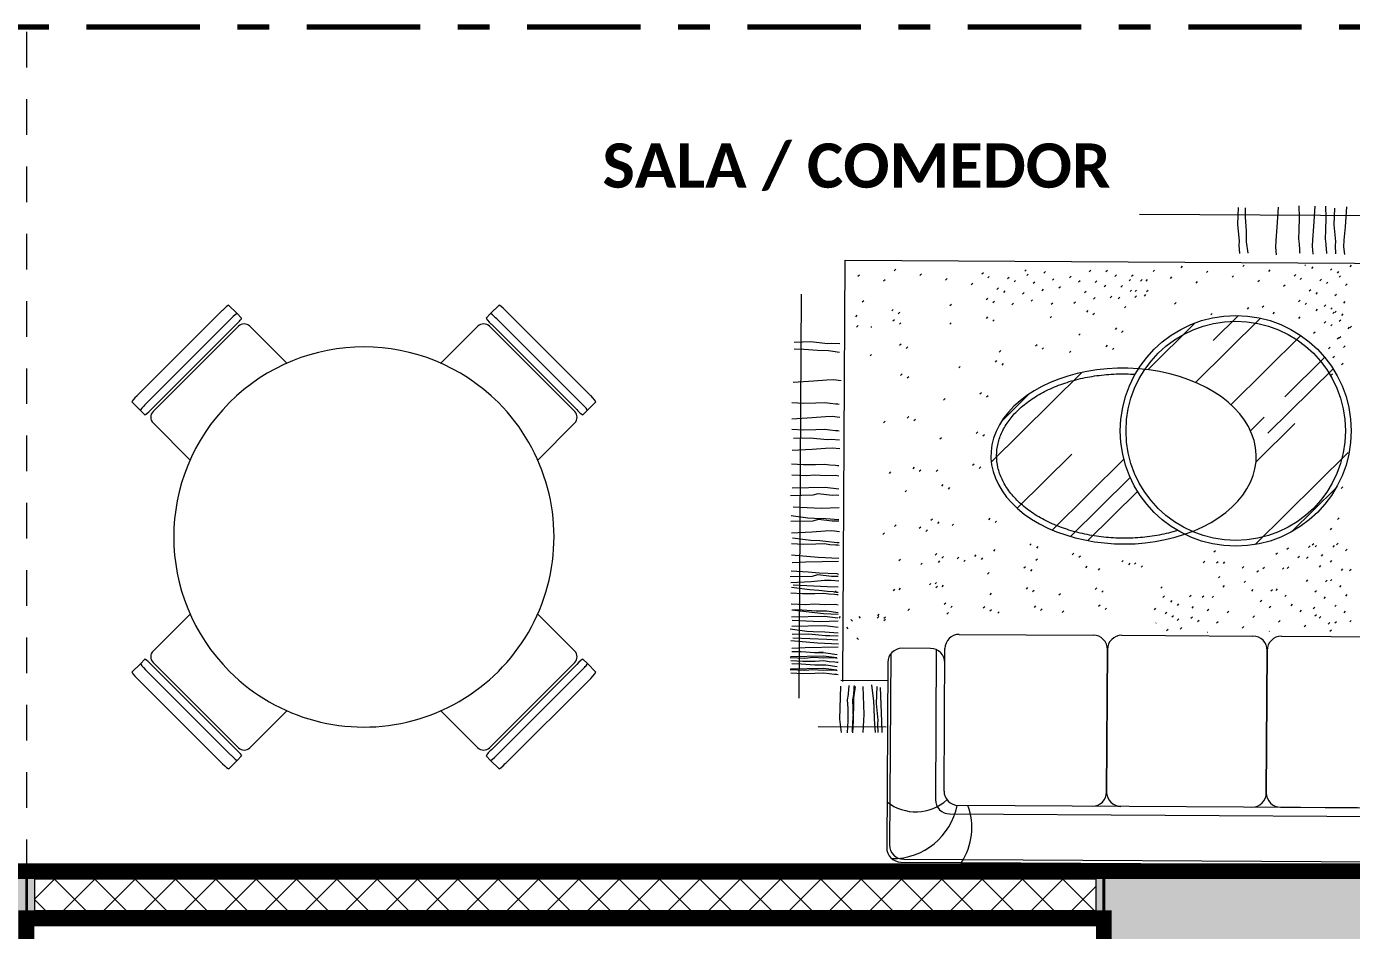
# Model space of a CAD drawing. Header units: metres. Extents: x -144 to 1000, y -717 to 29.
# Drawn here: x 642.254 to 646.436, y -557.451 to -554.597 of the extents above; entities that cross this region are included whole.
import ezdxf

# ---------------------------------------------------------------- set-up
doc = ezdxf.new("R2010")
doc.units = ezdxf.units.M
doc.linetypes.add('basculante modificado', pattern=[0.18, 0.1125, -0.0675])
doc.linetypes.add('Dash Dot 3_16_', pattern=[0.595313, 0.357187, -0.119063, 0, -0.119063])
doc.layers.get('0').update_dxf_attribs({"color": 1})
doc.layers.add('00-MEDICION', color=30, linetype='Continuous')
for name, color, linetype, lineweight in [('A-DETL', 1, 'Continuous', 9), ('A-WALL', 4, 'Continuous', 9), ('G-ANNO-SYMB', 1, 'Continuous', 9), ('G-ANNO-TEXT', 2, 'Continuous', 9), ('G-IMPT', 1, 'Continuous', 9), ('I-FURN', 2, 'Continuous', 9), ('S-COLS', 7, 'Continuous', 9)]:
    doc.layers.add(name, color=color, linetype=linetype, lineweight=lineweight)
doc.layers.add('A-WALL-PATT', color=7, linetype='Continuous', lineweight=35, true_color=0x9c9c9c)
doc.styles.add('Calibri_B', font='calibrib.ttf', dxfattribs={"height": 0.165})

# ---------------------------------------------------------------- blocks, each defined once
blk = doc.blocks.new('JUEGO DE SALA 3 - SALA 3_dwg-332581-Nivel 9')
at = {"layer": 'G-IMPT'}
for p, q in [((-2244.3372, 507.9053), (-2242.9374, 507.9023)), ((-2244.2013, 507.7409), (-2244.2061, 507.7361)), ((-2244.0056, 507.7452), (-2244.0103, 507.7405)), ((-2243.8121, 507.7474), (-2243.8146, 507.7448)), ((-2243.7891, 507.7405), (-2243.7939, 507.7358)), ((-2243.7288, 507.7351), (-2243.7335, 507.7303)), ((-2243.6682, 507.7461), (-2243.673, 507.7413)), ((-2245.2202, 507.7096), (-2245.225, 507.7049)), ((-2245.1391, 507.6952), (-2245.1439, 507.6904)), ((-2245.1056, 507.7285), (-2245.1104, 507.7237)), ((-2245.0245, 507.714), (-2245.0293, 507.7092)), ((-2244.9434, 507.6995), (-2244.9482, 507.6947)), ((-2244.8288, 507.7184), (-2244.8336, 507.7136)), ((-2244.8102, 507.7071), (-2244.815, 507.7023)), ((-2244.7477, 507.7039), (-2244.7525, 507.6991)), ((-2244.7269, 507.6948), (-2244.7317, 507.6901)), ((-2244.6935, 507.7282), (-2244.6982, 507.7234)), ((-2244.6871, 507.7149), (-2244.6919, 507.7101)), ((-2244.6666, 507.6894), (-2244.6714, 507.6846)), ((-2244.6331, 507.7227), (-2244.6379, 507.7179)), ((-2244.606, 507.7004), (-2244.6108, 507.6956)), ((-2244.552, 507.7082), (-2244.5568, 507.7035)), ((-2244.5234, 507.6942), (-2244.5281, 507.6895)), ((-2244.4899, 507.7276), (-2244.4947, 507.7228)), ((-2244.4709, 507.6937), (-2244.4757, 507.689)), ((-2244.4374, 507.7271), (-2244.4422, 507.7223)), ((-2244.4088, 507.7131), (-2244.4136, 507.7083)), ((-2244.3641, 507.699), (-2244.3689, 507.6942)), ((-2244.3563, 507.7126), (-2244.3611, 507.7078)), ((-2244.3277, 507.6986), (-2244.3324, 507.6938)), ((-2244.3116, 507.6985), (-2244.3164, 507.6937)), ((-2244.2886, 507.7286), (-2244.2934, 507.7239)), ((-2244.2347, 507.7075), (-2244.2395, 507.7028)), ((-2244.1536, 507.693), (-2244.1584, 507.6883)), ((-2244.1202, 507.7264), (-2244.1249, 507.7216)), ((-2244.039, 507.7119), (-2244.0438, 507.7071)), ((-2243.9579, 507.6974), (-2243.9627, 507.6926)), ((-2243.9245, 507.7307), (-2243.9292, 507.726)), ((-2243.8433, 507.7162), (-2243.8481, 507.7115)), ((-2243.8247, 507.705), (-2243.8295, 507.7002)), ((-2243.7622, 507.7018), (-2243.767, 507.697)), ((-2243.7415, 507.6927), (-2243.7462, 507.6879)), ((-2243.708, 507.726), (-2243.7128, 507.7213)), ((-2243.7017, 507.7128), (-2243.7065, 507.708)), ((-2245.4051, 506.3735), (-2245.4024, 507.649)), ((-2244.8623, 507.685), (-2244.8671, 507.6803)), ((-2244.7812, 507.6705), (-2244.786, 507.6658)), ((-2244.7604, 507.6615), (-2244.7652, 507.6567)), ((-2244.7001, 507.656), (-2244.7049, 507.6513)), ((-2244.6395, 507.667), (-2244.6443, 507.6623)), ((-2244.5855, 507.6749), (-2244.5903, 507.6701)), ((-2244.5044, 507.6604), (-2244.5092, 507.6556)), ((-2244.4423, 507.6797), (-2244.447, 507.675)), ((-2244.3898, 507.6792), (-2244.3946, 507.6745)), ((-2244.3611, 507.6652), (-2244.3659, 507.6605)), ((-2244.3451, 507.6652), (-2244.3499, 507.6604)), ((-2244.3165, 507.6512), (-2244.3212, 507.6464)), ((-2244.3087, 507.6647), (-2244.3135, 507.66)), ((-2243.8768, 507.6829), (-2243.8816, 507.6781)), ((-2243.7957, 507.6684), (-2243.8005, 507.6637)), ((-2243.7749, 507.6594), (-2243.7797, 507.6546)), ((-2243.7146, 507.6539), (-2243.7194, 507.6492)), ((-2243.6811, 507.6873), (-2243.6859, 507.6825)), ((-2245.2061, 507.6285), (-2245.2109, 507.6237)), ((-2244.9293, 507.6183), (-2244.9341, 507.6136)), ((-2244.8147, 507.6372), (-2244.8195, 507.6324)), ((-2244.7939, 507.6281), (-2244.7987, 507.6234)), ((-2244.7336, 507.6227), (-2244.7384, 507.6179)), ((-2244.673, 507.6337), (-2244.6778, 507.6289)), ((-2244.6098, 507.6232), (-2244.6146, 507.6184)), ((-2244.5379, 507.627), (-2244.5426, 507.6223)), ((-2244.476, 507.6413), (-2244.4808, 507.6366)), ((-2244.4233, 507.6459), (-2244.4281, 507.6411)), ((-2244.398, 507.6424), (-2244.4028, 507.6376)), ((-2244.3787, 507.6136), (-2244.3835, 507.6088)), ((-2244.3453, 507.6469), (-2244.3501, 507.6422)), ((-2244.2206, 507.6264), (-2244.2254, 507.6216)), ((-2243.9914, 507.6116), (-2243.9962, 507.6068)), ((-2243.9438, 507.6162), (-2243.9486, 507.6115)), ((-2243.8292, 507.6351), (-2243.834, 507.6303)), ((-2243.8084, 507.626), (-2243.8132, 507.6213)), ((-2243.775, 507.6069), (-2243.7797, 507.6021)), ((-2243.7481, 507.6206), (-2243.7529, 507.6158)), ((-2243.7273, 507.6115), (-2243.7321, 507.6068)), ((-2243.6875, 507.6316), (-2243.6923, 507.6268)), ((-2245.2274, 507.5826), (-2245.2321, 507.5779)), ((-2245.1128, 507.6015), (-2245.1175, 507.5967)), ((-2245.1092, 507.5688), (-2245.114, 507.564)), ((-2245.092, 507.5925), (-2245.0968, 507.5877)), ((-2244.8148, 507.5791), (-2244.8196, 507.5743)), ((-2244.794, 507.57), (-2244.7988, 507.5653)), ((-2244.6132, 507.5813), (-2244.618, 507.5766)), ((-2244.4986, 507.6002), (-2244.5034, 507.5954)), ((-2244.4778, 507.5911), (-2244.4826, 507.5864)), ((-2243.9538, 507.5782), (-2244.1583, 507.3745)), ((-2244.106, 507.5927), (-2244.1108, 507.5879)), ((-2244.0234, 507.5863), (-2244.1031, 507.5069)), ((-2243.9103, 507.5971), (-2243.9151, 507.5923)), ((-2243.8292, 507.5826), (-2243.834, 507.5778)), ((-2243.7481, 507.5681), (-2243.7529, 507.5633)), ((-2243.721, 507.5983), (-2243.7258, 507.5935)), ((-2243.7146, 507.6014), (-2243.7194, 507.5967)), ((-2243.7005, 507.5728), (-2243.7052, 507.568)), ((-2243.6938, 507.5924), (-2243.6986, 507.5876)), ((-2245.2238, 507.55), (-2245.2286, 507.5452)), ((-2245.1827, 507.5473), (-2245.1827, 507.5445)), ((-2245.0884, 507.5598), (-2245.0932, 507.555)), ((-2244.9294, 507.5602), (-2244.9342, 507.5555)), ((-2244.5224, 507.5267), (-2244.5272, 507.5219)), ((-2244.4078, 507.5455), (-2244.4126, 507.5407)), ((-2244.3871, 507.5365), (-2244.3918, 507.5317)), ((-2244.1598, 507.5627), (-2244.309, 507.4141)), ((-2243.826, 507.5235), (-2244.046, 507.3044)), ((-2243.7816, 507.5347), (-2243.7864, 507.53)), ((-2243.7273, 507.559), (-2243.7321, 507.5543)), ((-2243.6734, 507.5504), (-2243.6782, 507.5457)), ((-2243.667, 507.5536), (-2243.6718, 507.5488)), ((-2245.0876, 507.4925), (-2245.0923, 507.4877)), ((-2245.0668, 507.4834), (-2245.0716, 507.4787)), ((-2244.6587, 507.4916), (-2244.6635, 507.4868)), ((-2244.6379, 507.4825), (-2244.6427, 507.4777)), ((-2244.437, 507.4911), (-2244.4418, 507.4863)), ((-2244.4163, 507.482), (-2244.421, 507.4773)), ((-2243.734, 507.4869), (-2243.7387, 507.4821)), ((-2243.7069, 507.5171), (-2243.7116, 507.5123)), ((-2243.7005, 507.5202), (-2243.7053, 507.5155)), ((-2243.6863, 507.4916), (-2243.6911, 507.4868)), ((-2245.1808, 507.4592), (-2245.1855, 507.4545)), ((-2244.786, 507.441), (-2244.7908, 507.4362)), ((-2244.7733, 507.4727), (-2244.7781, 507.4679)), ((-2244.5516, 507.4722), (-2244.5564, 507.4675)), ((-2243.7507, 507.4552), (-2243.8766, 507.3299)), ((-2243.7198, 507.4582), (-2243.7246, 507.4535)), ((-2245.0841, 507.398), (-2245.0889, 507.3933)), ((-2244.9006, 507.4221), (-2244.9054, 507.4174)), ((-2244.5169, 507.4046), (-2244.8018, 507.1209)), ((-2244.7652, 507.4319), (-2244.77, 507.4272)), ((-2243.7244, 507.4194), (-2243.9292, 507.2155)), ((-2243.7262, 507.4026), (-2243.731, 507.3978)), ((-2243.6927, 507.4359), (-2243.6975, 507.4312)), ((-2245.0633, 507.389), (-2245.0681, 507.3842)), ((-2244.9481, 507.3205), (-2244.9529, 507.3158)), ((-2244.8335, 507.3394), (-2244.8383, 507.3346)), ((-2244.8127, 507.3303), (-2244.8175, 507.3256)), ((-2244.6829, 507.3361), (-2244.7704, 507.2489)), ((-2245.137, 507.2484), (-2245.1418, 507.2437)), ((-2245.0626, 507.2636), (-2245.0674, 507.2588)), ((-2245.0418, 507.2545), (-2245.0466, 507.2498)), ((-2243.9407, 507.266), (-2243.9842, 507.2227)), ((-2243.8438, 507.2464), (-2243.9663, 507.1244)), ((-2244.9592, 507.1971), (-2244.964, 507.1923)), ((-2244.8447, 507.2159), (-2244.8494, 507.2111)), ((-2244.8239, 507.2069), (-2244.8287, 507.2021)), ((-2244.5476, 507.1465), (-2244.7195, 506.9754)), ((-2243.6752, 507.1549), (-2243.9682, 506.8631)), ((-2244.8558, 507.1142), (-2244.8606, 507.1095)), ((-2244.835, 507.1052), (-2244.8398, 507.1004)), ((-2244.3834, 507.131), (-2244.6083, 506.907)), ((-2245.1192, 507.0886), (-2245.124, 507.0838)), ((-2245.0448, 507.1037), (-2245.0496, 507.099)), ((-2245.024, 507.0947), (-2245.0288, 507.0899)), ((-2244.9704, 507.0954), (-2244.9751, 507.0906)), ((-2244.3633, 507.0736), (-2244.5509, 506.8868)), ((-2245.0686, 507.0302), (-2245.0734, 507.0254)), ((-2244.954, 507.049), (-2244.9588, 507.0443)), ((-2244.9333, 507.04), (-2244.938, 507.0352)), ((-2244.3398, 507.0293), (-2244.4959, 506.8739)), ((-2243.713, 507.0437), (-2243.8537, 506.9036)), ((-2243.6925, 507.0463), (-2243.6973, 507.0416)), ((-2244.987, 506.9402), (-2244.9918, 506.9354)), ((-2244.8053, 506.9434), (-2244.81, 506.9386)), ((-2243.7035, 506.9481), (-2243.7083, 506.9433)), ((-2245.138, 506.896), (-2245.1427, 506.8912)), ((-2245.1016, 506.9213), (-2245.1064, 506.9165)), ((-2245.0234, 506.9148), (-2245.0282, 506.91)), ((-2245.0026, 506.9058), (-2245.0074, 506.901)), ((-2244.9662, 506.9311), (-2244.971, 506.9263)), ((-2244.9199, 506.9245), (-2244.9246, 506.9198)), ((-2244.7845, 506.9343), (-2244.7893, 506.9296)), ((-2243.727, 506.9154), (-2243.7318, 506.9107)), ((-2244.6746, 506.8632), (-2244.6794, 506.8584)), ((-2244.6538, 506.8542), (-2244.6586, 506.8494)), ((-2243.7948, 506.8598), (-2243.7996, 506.8551)), ((-2243.783, 506.8665), (-2243.7878, 506.8618)), ((-2243.7744, 506.8612), (-2243.7792, 506.8565)), ((-2243.7186, 506.8611), (-2243.7234, 506.8563)), ((-2243.7062, 506.8686), (-2243.711, 506.8638)), ((-2245.0873, 506.8123), (-2245.092, 506.8075)), ((-2244.9727, 506.8312), (-2244.9775, 506.8264)), ((-2244.9519, 506.8221), (-2244.9567, 506.8173)), ((-2244.9036, 506.8201), (-2244.9084, 506.8153)), ((-2244.8491, 506.8273), (-2244.8539, 506.8225)), ((-2244.8283, 506.8182), (-2244.8331, 506.8134)), ((-2244.7892, 506.8444), (-2244.794, 506.8396)), ((-2244.6548, 506.815), (-2244.6596, 506.8102)), ((-2244.5402, 506.8339), (-2244.545, 506.8291)), ((-2244.5194, 506.8248), (-2244.5242, 506.82)), ((-2244.384, 506.8117), (-2244.3888, 506.807)), ((-2244.0933, 506.8433), (-2244.0981, 506.8386)), ((-2243.8977, 506.8368), (-2243.9025, 506.832)), ((-2243.863, 506.8525), (-2243.8678, 506.8477)), ((-2243.8283, 506.8265), (-2243.8331, 506.8217)), ((-2243.8011, 506.825), (-2243.8059, 506.8203)), ((-2243.7551, 506.8324), (-2243.7599, 506.8277)), ((-2243.7267, 506.8134), (-2243.7315, 506.8086)), ((-2243.6778, 506.8495), (-2243.6826, 506.8447)), ((-2245.0182, 506.8013), (-2245.023, 506.7965)), ((-2244.9637, 506.8084), (-2244.9685, 506.8036)), ((-2244.8829, 506.8111), (-2244.8877, 506.8063)), ((-2244.8075, 506.7718), (-2244.8123, 506.767)), ((-2244.6929, 506.7906), (-2244.6977, 506.7858)), ((-2244.6722, 506.7816), (-2244.6769, 506.7768)), ((-2244.4986, 506.7929), (-2244.5033, 506.7881)), ((-2244.4586, 506.7855), (-2244.4634, 506.7808)), ((-2244.3632, 506.8027), (-2244.368, 506.7979)), ((-2244.344, 506.8044), (-2244.3488, 506.7996)), ((-2244.3232, 506.7953), (-2244.328, 506.7906)), ((-2244.1268, 506.81), (-2244.1316, 506.8052)), ((-2244.0851, 506.8084), (-2244.0899, 506.8036)), ((-2244.0644, 506.8081), (-2244.0692, 506.8033)), ((-2244.004, 506.7939), (-2244.0088, 506.7891)), ((-2243.9577, 506.7807), (-2243.9625, 506.776)), ((-2243.9386, 506.7911), (-2243.9434, 506.7864)), ((-2243.8772, 506.7904), (-2243.882, 506.7856)), ((-2243.8618, 506.7931), (-2243.8665, 506.7884)), ((-2243.7614, 506.7976), (-2243.7662, 506.7929)), ((-2243.692, 506.7874), (-2243.6968, 506.7826)), ((-2243.6649, 506.7859), (-2243.6696, 506.7812)), ((-2244.991, 506.7368), (-2244.9958, 506.732)), ((-2244.9729, 506.7403), (-2244.9777, 506.7356)), ((-2244.9703, 506.7277), (-2244.9751, 506.7229)), ((-2244.9521, 506.7313), (-2244.9569, 506.7265)), ((-2244.2607, 506.7291), (-2244.2655, 506.7244)), ((-2244.0792, 506.7622), (-2244.0839, 506.7574)), ((-2244.065, 506.7335), (-2244.0698, 506.7287)), ((-2243.998, 506.7477), (-2244.0028, 506.7429)), ((-2243.8023, 506.752), (-2243.8071, 506.7473)), ((-2243.741, 506.7513), (-2243.7458, 506.7465)), ((-2243.7255, 506.754), (-2243.7303, 506.7493)), ((-2243.6971, 506.735), (-2243.7019, 506.7302)), ((-2245.2946, 506.7078), (-2245.2899, 506.7126)), ((-2245.1056, 506.7179), (-2245.1104, 506.7131)), ((-2245.0875, 506.7215), (-2245.0922, 506.7167)), ((-2244.8004, 506.7064), (-2244.8052, 506.7016)), ((-2244.6858, 506.7252), (-2244.6906, 506.7204)), ((-2244.665, 506.7162), (-2244.6698, 506.7114)), ((-2244.5823, 506.7059), (-2244.5871, 506.7011)), ((-2244.4677, 506.7247), (-2244.4725, 506.72)), ((-2244.447, 506.7157), (-2244.4518, 506.7109)), ((-2244.2538, 506.7001), (-2244.2586, 506.6953)), ((-2244.1697, 506.7018), (-2244.1744, 506.697)), ((-2244.1295, 506.7001), (-2244.1343, 506.6953)), ((-2244.0985, 506.7001), (-2244.1033, 506.6954)), ((-2243.9746, 506.7213), (-2243.9794, 506.7165)), ((-2243.9468, 506.6872), (-2243.9516, 506.6824)), ((-2243.9133, 506.7205), (-2243.9181, 506.7158)), ((-2243.8978, 506.7233), (-2243.9026, 506.7186)), ((-2243.8694, 506.7043), (-2243.8742, 506.6995)), ((-2243.7745, 506.7179), (-2243.7793, 506.7132)), ((-2243.7461, 506.6989), (-2243.7509, 506.6941)), ((-2243.6779, 506.7062), (-2243.6827, 506.7014)), ((-2245.0585, 506.6561), (-2245.0633, 506.6513)), ((-2244.9439, 506.6749), (-2244.9487, 506.6701)), ((-2244.935, 506.6449), (-2244.9398, 506.6401)), ((-2244.9232, 506.6659), (-2244.9279, 506.6611)), ((-2244.8204, 506.6637), (-2244.8252, 506.659)), ((-2244.7996, 506.6547), (-2244.8044, 506.6499)), ((-2244.7751, 506.6482), (-2244.7799, 506.6434)), ((-2244.6605, 506.667), (-2244.6653, 506.6623)), ((-2244.6397, 506.658), (-2244.6445, 506.6532)), ((-2244.5715, 506.6514), (-2244.5763, 506.6466)), ((-2244.457, 506.6702), (-2244.4617, 506.6655)), ((-2244.4362, 506.6612), (-2244.441, 506.6564)), ((-2244.2816, 506.661), (-2244.2864, 506.6563)), ((-2244.2466, 506.648), (-2244.2513, 506.6432)), ((-2244.2302, 506.6856), (-2244.2349, 506.6808)), ((-2244.2091, 506.6753), (-2244.2138, 506.6705)), ((-2244.163, 506.6668), (-2244.1677, 506.662)), ((-2244.1135, 506.6582), (-2244.1183, 506.6535)), ((-2244.0509, 506.6523), (-2244.0556, 506.6476)), ((-2243.9184, 506.6682), (-2243.9232, 506.6634)), ((-2243.8502, 506.6755), (-2243.855, 506.6707)), ((-2243.8218, 506.6564), (-2243.8266, 506.6517)), ((-2243.7796, 506.6655), (-2243.7843, 506.6608)), ((-2243.7114, 506.6729), (-2243.7162, 506.6681)), ((-2243.683, 506.6538), (-2243.6878, 506.6491)), ((-2245.2805, 506.6267), (-2245.2757, 506.6314)), ((-2245.2427, 506.6218), (-2245.2379, 506.617)), ((-2245.2184, 506.6314), (-2245.2136, 506.6266)), ((-2245.1548, 506.639), (-2245.1596, 506.6343)), ((-2245.1548, 506.6318), (-2245.1596, 506.627)), ((-2245.134, 506.63), (-2245.1388, 506.6252)), ((-2245.134, 506.6227), (-2245.1388, 506.618)), ((-2244.28, 506.6146), (-2244.2804, 506.6143)), ((-2244.2255, 506.6376), (-2244.2302, 506.6329)), ((-2244.2082, 506.6276), (-2244.213, 506.6228)), ((-2244.1655, 506.6335), (-2244.1702, 506.6287)), ((-2244.1443, 506.6231), (-2244.1491, 506.6184)), ((-2244.0843, 506.619), (-2244.0891, 506.6142)), ((-2244.0032, 506.6045), (-2244.008, 506.5997)), ((-2243.9697, 506.6378), (-2243.9745, 506.6331)), ((-2243.8886, 506.6233), (-2243.8934, 506.6186)), ((-2243.8075, 506.6088), (-2243.8123, 506.6041)), ((-2243.774, 506.6422), (-2243.7788, 506.6374)), ((-2243.7603, 506.6368), (-2243.7651, 506.632)), ((-2243.7319, 506.6177), (-2243.7367, 506.6129)), ((-2243.7108, 506.6204), (-2243.7156, 506.6156)), ((-2243.6638, 506.625), (-2243.6685, 506.6203)), ((-2245.2573, 506.5976), (-2245.2525, 506.5928)), ((-2245.224, 506.5641), (-2245.2192, 506.5594)), ((-2244.901, 506.5764), (-2244.478, 506.5755)), ((-2244.388, 506.5753), (-2243.974, 506.5744)), ((-2244.2417, 506.5942), (-2244.2465, 506.5895)), ((-2244.1989, 506.6001), (-2244.2037, 506.5954)), ((-2244.1178, 506.5856), (-2244.1184, 506.5851)), ((-2243.9221, 506.59), (-2243.9232, 506.5889)), ((-2243.884, 506.5742), (-2243.461, 506.5733)), ((-2243.7264, 506.5943), (-2243.7312, 506.5896)), ((-2245.3573, 506.518), (-2245.3298, 506.5196)), ((-2244.9911, 506.5316), (-2245.0811, 506.5318)), ((-2244.9731, 506.5278), (-2244.9741, 506.0545)), ((-2244.9471, 506.0815), (-2244.9461, 506.5315)), ((-2245.1262, 506.4869), (-2245.1274, 505.9019)), ((-2245.1171, 506.5138), (-2245.1184, 505.9108)), ((-2245.2741, 506.4304), (-2245.1263, 506.43)), ((-2245.13, 506.2823), (-2245.3454, 506.2827)), ((-2244.9292, 506.0094), (-2243.4352, 506.0062)), ((-2245.0825, 505.8568), (-2243.2825, 505.8529)), ((-2245.0735, 505.8658), (-2243.2915, 505.8619))]:
    blk.add_line(p, q, dxfattribs=at)
at = {"layer": 'G-IMPT', "flags": 128}
for points in [[(-2244.0252, 507.9273), (-2244.027, 507.8743), (-2244.0216, 507.8214), (-2244.0225, 507.8087), (-2244.0213, 507.7824)], [(-2244.0034, 507.9266), (-2244.003, 507.8965), (-2244.0001, 507.8533), (-2243.9998, 507.819), (-2243.9948, 507.7834)], [(-2243.899, 507.929), (-2243.9029, 507.8651), (-2243.9068, 507.8232), (-2243.9077, 507.8024), (-2243.9052, 507.7779)], [(-2243.8346, 507.933), (-2243.833, 507.8953), (-2243.8335, 507.8567), (-2243.8352, 507.8292), (-2243.8327, 507.8123), (-2243.8315, 507.7945), (-2243.8311, 507.7873), (-2243.8307, 507.7835)], [(-2243.7833, 507.9323), (-2243.7872, 507.8683), (-2243.7911, 507.8264), (-2243.792, 507.8056), (-2243.7895, 507.7811)], [(-2243.7503, 507.9328), (-2243.7487, 507.8951), (-2243.7492, 507.8566), (-2243.7509, 507.829), (-2243.7484, 507.8121), (-2243.7472, 507.7943), (-2243.7468, 507.7871), (-2243.7464, 507.7833)], [(-2243.7219, 507.9266), (-2243.7237, 507.8737), (-2243.7183, 507.8207), (-2243.7192, 507.808), (-2243.718, 507.7818)], [(-2243.6835, 507.931), (-2243.6875, 507.8671), (-2243.6914, 507.8252), (-2243.6923, 507.8044), (-2243.6898, 507.7798)], [(-2245.2681, 506.4258), (-2245.2652, 507.7566), (-2242.9438, 507.7516)], [(-2245.4254, 507.4975), (-2245.3724, 507.499), (-2245.3195, 507.4934), (-2245.3068, 507.4942), (-2245.2805, 507.4929)], [(-2245.4247, 507.4756), (-2245.3947, 507.4751), (-2245.3515, 507.4721), (-2245.3172, 507.4716), (-2245.2816, 507.4664)], [(-2245.4277, 507.3712), (-2245.3637, 507.3749), (-2245.3218, 507.3786), (-2245.301, 507.3794), (-2245.2764, 507.3768)], [(-2245.4319, 507.3068), (-2245.3942, 507.3051), (-2245.3556, 507.3054), (-2245.3281, 507.307), (-2245.3112, 507.3045), (-2245.2934, 507.3032), (-2245.2862, 507.3027), (-2245.2824, 507.3023)], [(-2245.4314, 507.2555), (-2245.3674, 507.2592), (-2245.3255, 507.2629), (-2245.3047, 507.2637), (-2245.2802, 507.2611)], [(-2245.432, 507.2225), (-2245.3944, 507.2208), (-2245.3558, 507.2211), (-2245.3283, 507.2227), (-2245.3113, 507.2202), (-2245.2936, 507.2188), (-2245.2864, 507.2184), (-2245.2825, 507.218)], [(-2245.426, 507.1941), (-2245.3731, 507.1957), (-2245.3201, 507.1901), (-2245.3074, 507.1909), (-2245.2812, 507.1896)], [(-2245.4306, 507.1558), (-2245.3666, 507.1595), (-2245.3247, 507.1632), (-2245.3039, 507.164), (-2245.2793, 507.1614)], [(-2245.4323, 507.1125), (-2245.3946, 507.1107), (-2245.356, 507.1111), (-2245.3285, 507.1127), (-2245.3116, 507.1101), (-2245.2938, 507.1088), (-2245.2866, 507.1084), (-2245.2828, 507.1079)], [(-2245.4307, 507.0778), (-2245.3845, 507.076), (-2245.3587, 507.0785), (-2245.3248, 507.0767), (-2245.2917, 507.0775), (-2245.2824, 507.0758)], [(-2245.4295, 507.0369), (-2245.3253, 507.0397), (-2245.2829, 507.0341)], [(-2245.4348, 507.0134), (-2245.3637, 507.0149), (-2245.3476, 507.0196), (-2245.304, 507.0144), (-2245.2908, 507.0152), (-2245.2828, 507.0148)], [(-2245.434, 506.932), (-2245.3628, 506.9335), (-2245.3467, 506.9381), (-2245.3031, 506.933), (-2245.29, 506.9338), (-2245.2819, 506.9334)], [(-2245.4325, 506.9495), (-2245.3804, 506.9426), (-2245.3605, 506.9421), (-2245.3236, 506.9408), (-2245.2817, 506.9373)], [(-2245.4269, 506.977), (-2245.338, 506.9734), (-2245.2812, 506.9758)], [(-2245.4311, 506.8946), (-2245.3671, 506.8983), (-2245.3252, 506.902), (-2245.3045, 506.9028), (-2245.2799, 506.9002)], [(-2245.4308, 506.8616), (-2245.3931, 506.8598), (-2245.3545, 506.8602), (-2245.327, 506.8618), (-2245.3101, 506.8592), (-2245.2923, 506.8579), (-2245.2851, 506.8575), (-2245.2813, 506.857)], [(-2245.4286, 506.8794), (-2245.3702, 506.8725), (-2245.3422, 506.8707), (-2245.3147, 506.8677), (-2245.2965, 506.8664), (-2245.2876, 506.8651), (-2245.2808, 506.8651)], [(-2245.4312, 506.8253), (-2245.3474, 506.8187), (-2245.2817, 506.816)], [(-2245.4324, 506.7751), (-2245.3786, 506.7721), (-2245.3439, 506.7694), (-2245.2884, 506.7676), (-2245.2829, 506.7651)], [(-2245.4287, 506.8015), (-2245.3862, 506.8039), (-2245.2823, 506.8058)], [(-2245.4354, 506.7574), (-2245.3642, 506.7589), (-2245.3481, 506.7635), (-2245.3045, 506.7583), (-2245.2914, 506.7592), (-2245.2833, 506.7587)], [(-2245.4325, 506.7383), (-2245.3685, 506.742), (-2245.3266, 506.7457), (-2245.3058, 506.7465), (-2245.2813, 506.7439)], [(-2245.4255, 506.7307), (-2245.3179, 506.7262), (-2245.2836, 506.7249)], [(-2245.4331, 506.7053), (-2245.3955, 506.7035), (-2245.3569, 506.7039), (-2245.3294, 506.7055), (-2245.3124, 506.7029), (-2245.2947, 506.7016), (-2245.2875, 506.7012), (-2245.2837, 506.7007)], [(-2245.431, 506.7231), (-2245.3726, 506.7162), (-2245.3446, 506.7144), (-2245.3171, 506.7114), (-2245.2989, 506.7101), (-2245.29, 506.7088), (-2245.2832, 506.7088)], [(-2245.4315, 506.6706), (-2245.3854, 506.6688), (-2245.3595, 506.6713), (-2245.3257, 506.6695), (-2245.2926, 506.6703), (-2245.2833, 506.6686)], [(-2245.4299, 506.6522), (-2245.3291, 506.6405), (-2245.2829, 506.6387)], [(-2245.4265, 506.653), (-2245.3964, 506.6525), (-2245.3532, 506.6494), (-2245.3189, 506.6489), (-2245.2834, 506.6438)], [(-2245.4304, 506.6297), (-2245.3262, 506.6325), (-2245.2838, 506.6269)], [(-2245.4294, 506.6006), (-2245.3252, 506.6034), (-2245.2829, 506.5978)], [(-2245.4287, 506.6191), (-2245.3397, 506.6156), (-2245.283, 506.618)], [(-2245.4342, 506.5916), (-2245.3822, 506.5848), (-2245.3623, 506.5843), (-2245.3254, 506.5829), (-2245.2835, 506.5795)], [(-2245.4284, 506.5751), (-2245.3754, 506.5767), (-2245.3225, 506.5711), (-2245.3098, 506.5719), (-2245.2835, 506.5706)], [(-2245.4258, 506.5641), (-2245.3183, 506.5596), (-2245.284, 506.5583)], [(-2245.4318, 506.5548), (-2245.3479, 506.5483), (-2245.2823, 506.5456)], [(-2245.4293, 506.5311), (-2245.3867, 506.5335), (-2245.2829, 506.5354)], [(-2245.4292, 506.5208), (-2245.3991, 506.5203), (-2245.3559, 506.5173), (-2245.3216, 506.5168), (-2245.286, 506.5116)], [(-2245.4343, 506.5018), (-2245.3881, 506.5), (-2245.3623, 506.5025), (-2245.3284, 506.5007), (-2245.2954, 506.5015), (-2245.2861, 506.4998)], [(-2245.433, 506.5044), (-2245.3288, 506.5071), (-2245.2865, 506.5015)], [(-2245.432, 506.4917), (-2245.3944, 506.4899), (-2245.3558, 506.4903), (-2245.3283, 506.4919), (-2245.3113, 506.4893), (-2245.2936, 506.488), (-2245.2864, 506.4876), (-2245.2826, 506.4872)], [(-2245.4293, 506.4824), (-2245.3992, 506.482), (-2245.356, 506.4789), (-2245.3217, 506.4784), (-2245.2861, 506.4732)], [(-2245.4344, 506.4634), (-2245.3882, 506.4616), (-2245.3624, 506.4641), (-2245.3285, 506.4623), (-2245.2955, 506.4631), (-2245.2862, 506.4614)], [(-2245.4331, 506.466), (-2245.3289, 506.4687), (-2245.2866, 506.4631)], [(-2245.4321, 506.4534), (-2245.3944, 506.4516), (-2245.3559, 506.4519), (-2245.3284, 506.4536), (-2245.3114, 506.451), (-2245.2936, 506.4497), (-2245.2864, 506.4492), (-2245.2826, 506.4488)], [(-2245.275, 506.4119), (-2245.2782, 506.3078), (-2245.2728, 506.2654)], [(-2245.2523, 506.2645), (-2245.2506, 506.3022), (-2245.2509, 506.3407), (-2245.2525, 506.3682), (-2245.25, 506.3852), (-2245.2487, 506.403), (-2245.2482, 506.4102), (-2245.2478, 506.414)], [(-2245.2367, 506.2672), (-2245.2362, 506.2973), (-2245.2331, 506.3405), (-2245.2326, 506.3748), (-2245.2275, 506.4104)], [(-2245.2358, 506.2644), (-2245.234, 506.3021), (-2245.2344, 506.3407), (-2245.236, 506.3682), (-2245.2334, 506.3851), (-2245.2321, 506.4029), (-2245.2317, 506.4101), (-2245.2313, 506.4139)], [(-2245.2045, 506.4111), (-2245.2013, 506.3222), (-2245.204, 506.2654)], [(-2245.177, 506.4166), (-2245.1704, 506.3645), (-2245.17, 506.3446), (-2245.1688, 506.3077), (-2245.1655, 506.2658)], [(-2245.1605, 506.4106), (-2245.1623, 506.3577), (-2245.1569, 506.3047), (-2245.1578, 506.292), (-2245.1566, 506.2658)], [(-2245.1495, 506.4081), (-2245.1455, 506.3005), (-2245.1443, 506.2662)], [(-2243.8852, 506.0342), (-2243.4622, 506.0333), (-2244.9022, 506.0364)]]:
    blk.add_lwpolyline(points, dxfattribs=at)
for points in [[(-2244.4341, 506.0804), (-2244.4331, 506.5304)], [(-2243.9301, 506.0793), (-2243.9291, 506.5293)]]:
    blk.add_lwpolyline(points, close=True, dxfattribs=at)
at = {"layer": 'G-IMPT'}
for radius in [0.3643, 0.3463]:
    blk.add_circle((-2244.0306, 507.2221), radius, dxfattribs=at)
for centre, radius, start, end in [((-2244.9011, 506.5314), 0.045, 89.8775, 179.8775), ((-2244.4781, 506.5305), 0.045, 359.8775, 89.8775), ((-2244.3881, 506.5303), 0.045, 89.8775, 179.8775), ((-2243.9741, 506.5294), 0.045, 359.8775, 89.8775), ((-2243.8841, 506.5292), 0.045, 89.8775, 179.8775), ((-2245.0812, 506.4868), 0.045, 89.8775, 179.8775), ((-2244.9912, 506.4866), 0.045, 359.8775, 89.8775), ((-2244.9021, 506.0814), 0.045, 179.8775, 269.8775), ((-2244.9021, 506.0814), 0.045, 179.8775, 269.8775), ((-2244.4791, 506.0805), 0.045, 269.8775, 359.8775), ((-2244.3891, 506.0803), 0.045, 179.8775, 269.8775), ((-2243.9751, 506.0794), 0.045, 269.8775, 359.8775), ((-2243.8851, 506.0792), 0.045, 179.8775, 269.8775), ((-2245.0364, 506.1617), 0.1461, 231.6093, 312.4955), ((-2245.1106, 506.0765), 0.2089, 269.7061, 348.9648), ((-2244.9291, 506.0544), 0.045, 179.8775, 269.8775), ((-2245.0604, 505.9658), 0.2014, 327.063, 20.4891), ((-2245.0824, 505.9018), 0.045, 179.8775, 269.8775), ((-2245.0734, 505.9108), 0.045, 179.8775, 269.8775)]:
    blk.add_arc(centre, radius, start, end, dxfattribs=at)
for start_param, end_param in [(4.604122, 8.335665), (2.05248, 4.604122)]:
    blk.add_ellipse((-2244.3843, 507.1412), major_axis=(-0.4187, 0.0009), ratio=0.662811, start_param=start_param, end_param=end_param, dxfattribs=at)
blk.add_open_spline([(-2244.2129, 506.9066), (-2244.2179, 506.9051), (-2244.2229, 506.9036), (-2244.2468, 506.897), (-2244.2663, 506.8928), (-2244.306, 506.8863), (-2244.3262, 506.884), (-2244.367, 506.8816), (-2244.3876, 506.8814), (-2244.4285, 506.883), (-2244.4489, 506.8848), (-2244.4889, 506.8905), (-2244.5086, 506.8944), (-2244.5468, 506.904), (-2244.5654, 506.9097), (-2244.6008, 506.923), (-2244.6178, 506.9305), (-2244.6497, 506.9471), (-2244.6646, 506.9561), (-2244.6922, 506.9755), (-2244.7048, 506.9858), (-2244.7274, 507.0075), (-2244.7374, 507.0189), (-2244.7546, 507.0423), (-2244.7618, 507.0543), (-2244.7734, 507.0788), (-2244.7777, 507.0912), (-2244.7835, 507.1163), (-2244.7849, 507.1289), (-2244.785, 507.1541), (-2244.7835, 507.1667), (-2244.7778, 507.1918), (-2244.7735, 507.2042), (-2244.762, 507.2287), (-2244.7548, 507.2407), (-2244.7377, 507.2641), (-2244.7277, 507.2754), (-2244.7052, 507.297), (-2244.6926, 507.3073), (-2244.6651, 507.3267), (-2244.6501, 507.3357), (-2244.6183, 507.3522), (-2244.6014, 507.3597), (-2244.5659, 507.3729), (-2244.5474, 507.3786), (-2244.5092, 507.3882), (-2244.4895, 507.392), (-2244.4495, 507.3976), (-2244.4291, 507.3995), (-2244.3887, 507.401), (-2244.3687, 507.4008), (-2244.3488, 507.3996)], degree=3, knots=[1.133758, 1.133758, 1.133758, 1.133758, 1.174512, 1.174512, 1.325661, 1.325661, 1.47681, 1.47681, 1.627959, 1.627959, 1.779108, 1.779108, 1.930257, 1.930257, 2.081406, 2.081406, 2.232555, 2.232555, 2.383704, 2.383704, 2.534854, 2.534854, 2.686003, 2.686003, 2.837152, 2.837152, 2.988301, 2.988301, 3.13945, 3.13945, 3.290599, 3.290599, 3.441748, 3.441748, 3.592897, 3.592897, 3.744046, 3.744046, 3.895195, 3.895195, 4.046344, 4.046344, 4.197493, 4.197493, 4.348642, 4.348642, 4.499791, 4.499791, 4.65094, 4.65094, 4.798431, 4.798431, 4.798431, 4.798431], dxfattribs=at)
blk = doc.blocks.new('A')
at = {"layer": 'A-WALL-PATT', "lineweight": 5, "true_color": 0x747474}
blk.add_hatch(color=8, dxfattribs=at).paths.add_polyline_path([(641.2011, -496.5225), (644.6008, -496.5225), (644.6002, -496.4975), (641.2011, -496.4986)])
at = {"layer": 'A-WALL-PATT', "true_color": 0x747474}
blk.add_hatch(color=8, dxfattribs=at).paths.add_polyline_path([(644.0453, -496.6475), (644.6008, -496.6473), (644.6008, -496.5225), (644.576, -496.5225), (644.576, -496.6225), (641.2261, -496.6225), (641.2261, -496.5225), (641.2011, -496.5227), (641.2011, -496.6475), (643.0263, -496.6475)])
at = {"layer": 'S-COLS', "true_color": 0x5b5b5b}
h = blk.add_hatch(color=251, dxfattribs=at)
h.paths.add_polyline_path([(659.0008, -507.3486), (659.0008, -506.4486), (658.5008, -506.4486), (658.5008, -507.3486), (658.91, -507.3486)])
h.paths.add_polyline_path([(640.762, -507.3486), (641.201, -507.3486), (641.201, -506.4486), (640.701, -506.4486), (640.701, -507.3486), (640.7571, -507.3486)])
h.paths.add_polyline_path([(648.401, -507.3485), (648.901, -507.3485), (648.901, -506.4485), (648.401, -506.4485), (648.401, -507.2508)])
h.paths.add_polyline_path([(648.401, -499.6485), (648.901, -499.6485), (648.901, -498.7485), (648.401, -498.7485), (648.401, -499.4985)])
h.paths.add_polyline_path([(644.6008, -499.6485), (646.601, -499.6485), (646.6006, -499.1486), (644.9008, -499.1486), (644.9008, -496.9986), (646.6011, -496.9986), (646.6006, -496.4986), (644.6008, -496.4986), (644.6008, -499.5013)])
h.paths.add_polyline_path([(641.201, -499.6485), (641.201, -498.9486), (640.701, -498.9486), (640.701, -499.6485), (640.9884, -499.6485)])
h.paths.add_polyline_path([(655.2011, -499.6485), (655.2011, -496.4985), (654.7011, -496.4985), (654.7011, -499.6485), (655.112, -499.6485)])
h.paths.add_polyline_path([(659.0011, -499.6485), (659.0011, -498.9486), (658.6011, -498.9486), (658.6011, -499.6485)])
h.paths.add_polyline_path([(648.4011, -497.3986), (648.9011, -497.3986), (648.9011, -496.4986), (648.4011, -496.4986), (648.4011, -496.5279)])
h.paths.add_polyline_path([(641.2008, -497.1986), (641.2008, -496.4975), (640.7008, -496.4986), (640.7008, -497.1986), (640.9884, -497.1986)])
h.paths.add_polyline_path([(659.0011, -497.1986), (659.0011, -496.4975), (658.6011, -496.4975), (658.6011, -497.1986), (658.8767, -497.1986)])
h.paths.add_polyline_path([(658.501, -488.4986), (659.001, -488.4986), (659.001, -487.5986), (658.501, -487.5986), (658.501, -487.7238)])
h.paths.add_polyline_path([(648.476, -488.4986), (648.901, -488.4986), (648.901, -487.5986), (648.401, -487.5986), (648.401, -488.4986)])
h.paths.add_polyline_path([(641.801, -487.8986), (641.801, -487.3986), (640.901, -487.3986), (640.901, -487.8986), (641.6261, -487.8986)])
at = {"layer": 'A-DETL', "color": 7, "linetype": 'basculante modificado'}
for p, q in [((641.201, -487.8986), (641.201, -496.4986)), ((641.201, -496.4986), (644.601, -496.4986))]:
    blk.add_line(p, q, dxfattribs=at)
at = {"layer": 'A-WALL', "lineweight": 35}
for p, q in [((644.601, -496.4975), (641.2011, -496.4975)), ((641.2011, -496.4975), (641.2011, -496.6475)), ((644.601, -496.6475), (644.601, -496.4975)), ((641.2011, -496.6475), (644.601, -496.6475))]:
    blk.add_line(p, q, dxfattribs=at)
at = {"layer": 'A-WALL'}
for p, q in [((641.2261, -496.5225), (644.576, -496.5225)), ((641.2261, -496.5225), (641.2261, -496.6225)), ((644.576, -496.6225), (644.576, -496.5225)), ((641.2261, -496.6225), (644.576, -496.6225))]:
    blk.add_line(p, q, dxfattribs=at)
at = {"layer": 'A-WALL-PATT', "color": 1, "lineweight": 5, "true_color": 0xff0000}
for p, q in [((641.2261, -496.5867), (641.2903, -496.5225)), ((641.3877, -496.6225), (641.2877, -496.5225)), ((641.3176, -496.6225), (641.4176, -496.5225)), ((641.515, -496.6225), (641.415, -496.5225)), ((641.4448, -496.6225), (641.5448, -496.5225)), ((641.6423, -496.6225), (641.5423, -496.5225)), ((641.5721, -496.6225), (641.6721, -496.5225)), ((641.7696, -496.6225), (641.6696, -496.5225)), ((641.6994, -496.6225), (641.7994, -496.5225)), ((641.8968, -496.6225), (641.7968, -496.5225)), ((641.8267, -496.6225), (641.9267, -496.5225)), ((642.0241, -496.6225), (641.9241, -496.5225)), ((641.954, -496.6225), (642.054, -496.5225)), ((642.1514, -496.6225), (642.0514, -496.5225)), ((642.0812, -496.6225), (642.1812, -496.5225)), ((642.2787, -496.6225), (642.1787, -496.5225)), ((642.2085, -496.6225), (642.3085, -496.5225)), ((642.406, -496.6225), (642.306, -496.5225)), ((642.3358, -496.6225), (642.4358, -496.5225)), ((642.5332, -496.6225), (642.4332, -496.5225)), ((642.4631, -496.6225), (642.5631, -496.5225)), ((642.6605, -496.6225), (642.5605, -496.5225)), ((642.5904, -496.6225), (642.6904, -496.5225)), ((642.7878, -496.6225), (642.6878, -496.5225)), ((642.7176, -496.6225), (642.8176, -496.5225)), ((642.9151, -496.6225), (642.8151, -496.5225)), ((642.8449, -496.6225), (642.9449, -496.5225)), ((643.0424, -496.6225), (642.9424, -496.5225)), ((642.9722, -496.6225), (643.0722, -496.5225)), ((643.1696, -496.6225), (643.0696, -496.5225)), ((643.0995, -496.6225), (643.1995, -496.5225)), ((643.2969, -496.6225), (643.1969, -496.5225)), ((643.2267, -496.6225), (643.3267, -496.5225)), ((643.4242, -496.6225), (643.3242, -496.5225)), ((643.354, -496.6225), (643.454, -496.5225)), ((643.5515, -496.6225), (643.4515, -496.5225)), ((643.4813, -496.6225), (643.5813, -496.5225)), ((643.6787, -496.6225), (643.5787, -496.5225)), ((643.6086, -496.6225), (643.7086, -496.5225)), ((643.806, -496.6225), (643.706, -496.5225)), ((643.7359, -496.6225), (643.8359, -496.5225)), ((643.9333, -496.6225), (643.8333, -496.5225)), ((643.8631, -496.6225), (643.9631, -496.5225)), ((644.0606, -496.6225), (643.9606, -496.5225)), ((643.9904, -496.6225), (644.0904, -496.5225)), ((644.1879, -496.6225), (644.0879, -496.5225)), ((644.1177, -496.6225), (644.2177, -496.5225)), ((644.3151, -496.6225), (644.2151, -496.5225)), ((644.245, -496.6225), (644.345, -496.5225)), ((644.4424, -496.6225), (644.3424, -496.5225)), ((644.3723, -496.6225), (644.4723, -496.5225)), ((644.5697, -496.6225), (644.4697, -496.5225)), ((644.4995, -496.6225), (644.576, -496.5461)), ((641.2604, -496.6225), (641.2261, -496.5881))]:
    blk.add_line(p, q, dxfattribs=at)
at = {"layer": 'G-ANNO-SYMB', "linetype": 'Dash Dot 3_16_', "lineweight": 70}
blk.add_line((636.5235, -493.8329), (645.7587, -493.8329), dxfattribs=at)
at = {"layer": 'I-FURN'}
for p, q in [((641.8657, -494.7384), (641.8388, -494.7115)), ((642.6923, -494.7115), (642.6655, -494.7383)), ((641.5499, -494.9973), (641.8193, -494.7279)), ((641.8462, -494.7548), (641.5768, -495.0242)), ((641.8798, -494.7524), (641.8657, -494.7384)), ((642.6655, -494.7383), (642.6514, -494.7524)), ((642.9544, -495.0241), (642.685, -494.7547)), ((642.7118, -494.7279), (642.9812, -494.9973)), ((641.594, -495.0414), (641.8634, -494.772)), ((641.8697, -494.7782), (641.6002, -495.0476)), ((642.0235, -494.8962), (641.9056, -494.7782)), ((642.6256, -494.7782), (642.5076, -494.8962)), ((642.9309, -495.0476), (642.6615, -494.7782)), ((642.6678, -494.7719), (642.9372, -495.0413)), ((641.5335, -495.0168), (641.5604, -495.0437)), ((642.9708, -495.0436), (642.9976, -495.0168)), ((641.5604, -495.0437), (641.5744, -495.0578)), ((642.9567, -495.0577), (642.9708, -495.0436)), ((641.6002, -495.0836), (641.7182, -495.2015)), ((642.813, -495.2015), (642.9309, -495.0835)), ((641.7182, -495.6856), (641.6003, -495.8036)), ((642.9309, -495.8035), (642.813, -495.6856)), ((641.5604, -495.8435), (641.5336, -495.8703)), ((641.5745, -495.8294), (641.5604, -495.8435)), ((641.8634, -496.1152), (641.594, -495.8458)), ((641.6003, -495.8395), (641.8697, -496.1089)), ((642.6615, -496.1089), (642.9309, -495.8395)), ((642.9372, -495.8457), (642.6678, -496.1151)), ((642.9708, -495.8434), (642.9567, -495.8293)), ((642.9977, -495.8703), (642.9708, -495.8434)), ((641.8194, -496.1592), (641.55, -495.8898)), ((641.5768, -495.863), (641.8462, -496.1324)), ((642.685, -496.1324), (642.9544, -495.8629)), ((642.9813, -495.8898), (642.7119, -496.1592)), ((641.9056, -496.1089), (642.0236, -495.9909)), ((642.5077, -495.9909), (642.6256, -496.1089)), ((641.8389, -496.1756), (641.8657, -496.1488)), ((641.8657, -496.1488), (641.8798, -496.1347)), ((642.6514, -496.1347), (642.6655, -496.1487)), ((642.6655, -496.1487), (642.6923, -496.1756))]:
    blk.add_line(p, q, dxfattribs=at)
for centre, radius, start, end in [((641.8876, -494.7962), 0.0254, 45, 135), ((642.6435, -494.7962), 0.0254, 45, 135), ((642.2656, -495.4436), 0.6, 45, 225), ((642.2656, -495.4436), 0.6, 225, 45), ((641.6182, -495.0656), 0.0254, 135, 225), ((642.9129, -495.0656), 0.0254, 315, 45), ((641.6182, -495.8215), 0.0254, 135, 225), ((642.913, -495.8215), 0.0254, 315, 45), ((641.8877, -496.0909), 0.0254, 225, 315), ((642.6436, -496.0909), 0.0254, 225, 315)]:
    blk.add_arc(centre, radius, start, end, dxfattribs=at)
for centre, major_axis, start_param, end_param in [((641.8209, -494.7295), (0.018, 0.018), 0, 1.570796), ((642.7103, -494.7294), (-0.018, 0.018), 4.712389, 6.283185), ((641.8477, -494.7563), (-0.018, -0.018), 3.141593, 4.712389), ((641.8618, -494.7704), (-0.018, -0.018), 1.570796, 3.141593), ((642.6693, -494.7704), (0.018, -0.018), 3.141593, 4.712389), ((642.6834, -494.7563), (0.018, -0.018), 1.570796, 3.141593), ((641.5515, -494.9989), (-0.018, -0.018), 4.712389, 6.283185), ((642.9797, -494.9988), (0.018, -0.018), 0, 1.570796), ((641.5783, -495.0257), (0.018, 0.018), 1.570796, 3.141593), ((641.5924, -495.0398), (0.018, 0.018), 3.141593, 4.712389), ((642.9387, -495.0398), (-0.018, 0.018), 1.570796, 3.141593), ((642.9528, -495.0257), (-0.018, 0.018), 3.141593, 4.712389), ((641.5784, -495.8614), (0.018, -0.018), 3.141593, 4.712389), ((641.5924, -495.8473), (0.018, -0.018), 1.570796, 3.141593), ((642.9388, -495.8473), (-0.018, -0.018), 3.141593, 4.712389), ((642.9529, -495.8614), (-0.018, -0.018), 1.570796, 3.141593), ((641.5515, -495.8883), (-0.018, 0.018), 0, 1.570796), ((642.9797, -495.8882), (0.018, 0.018), 4.712389, 6.283185), ((641.8478, -496.1308), (-0.018, 0.018), 1.570796, 3.141593), ((641.8619, -496.1167), (-0.018, 0.018), 3.141593, 4.712389), ((642.6694, -496.1167), (0.018, 0.018), 1.570796, 3.141593), ((642.6835, -496.1308), (0.018, 0.018), 3.141593, 4.712389), ((641.8209, -496.1577), (0.018, -0.018), 4.712389, 6.283185), ((642.7103, -496.1576), (-0.018, -0.018), 0, 1.570796)]:
    blk.add_ellipse(centre, major_axis=major_axis, ratio=0.087156, start_param=start_param, end_param=end_param, dxfattribs=at)
at = {"layer": 'S-COLS', "lineweight": 35}
for p, q in [((646.6011, -496.4986), (644.6008, -496.4986)), ((644.6008, -496.4986), (644.6008, -499.6485))]:
    blk.add_line(p, q, dxfattribs=at)
at = {"rotation": 359.7961597072193}
blk.add_blockref('JUEGO DE SALA 3 - SALA 3_dwg-332581-Nivel 9', (2887.2288, -1010.3108), dxfattribs=at)
at = {"layer": 'G-ANNO-TEXT', "style": 'Calibri_B'}
blk.add_text('SALA / COMEDOR', height=0.14, dxfattribs=at).set_placement((643.0185, -494.3409))

msp = doc.modelspace()

# ---------------------------------------------------------------- linework, layer by layer
at = {"layer": '00-MEDICION', "const_width": 0.05}
for points in [[(647.704, -557.264), (642.1042, -557.264)], [(642.254, -557.964), (642.254, -557.413), (645.6542, -557.413), (645.654, -560.264)]]:
    msp.add_lwpolyline(points, dxfattribs=at)

# ---------------------------------------------------------------- block references
at = {"color": 3}
msp.add_blockref('A', (1.0534, -60.7655), dxfattribs=at)

doc.saveas('drawing.dxf')
